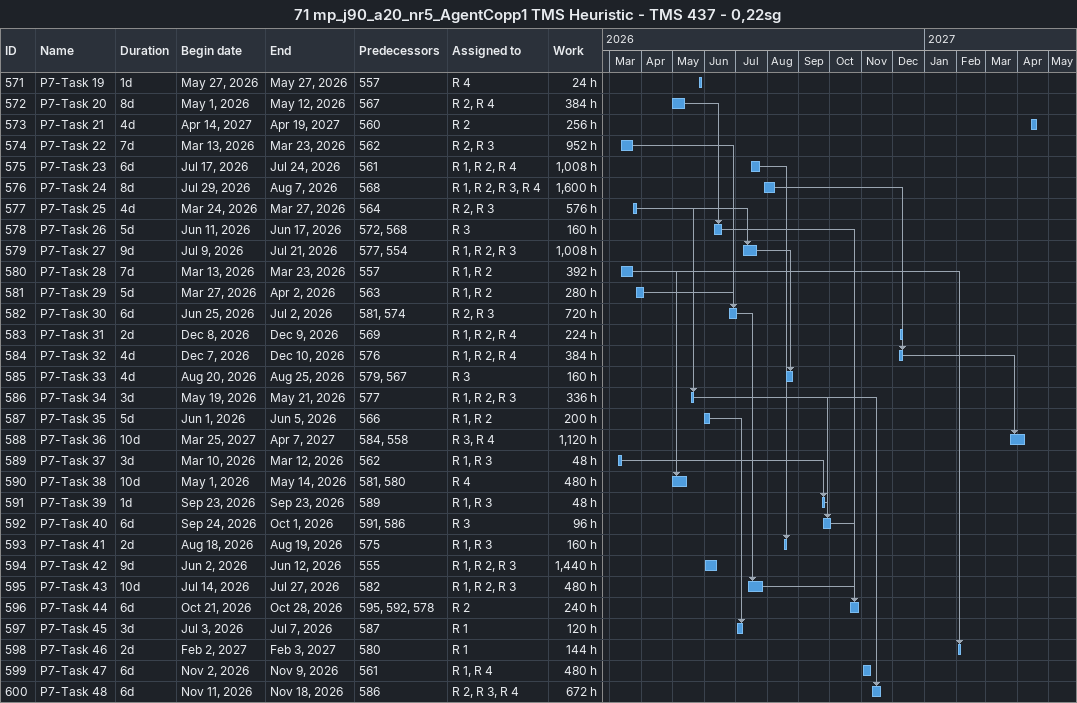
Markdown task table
71 mp_j90_a20_nr5_AgentCopp1 TMS Heuristic - TMS 437 - 0,22sg

| ID | Task | Duration | Start | Finish | Predecessors | Resources | Work (h) |
|---|---|---|---|---|---|---|---|
| 571 | P7-Task 19 | 1d | 2026-05-27 | 2026-05-27 | 557 | R 4 | 24 |
| 572 | P7-Task 20 | 8d | 2026-05-01 | 2026-05-12 | 567 | R 2, R 4 | 384 |
| 573 | P7-Task 21 | 4d | 2027-04-14 | 2027-04-19 | 560 | R 2 | 256 |
| 574 | P7-Task 22 | 7d | 2026-03-13 | 2026-03-23 | 562 | R 2, R 3 | 952 |
| 575 | P7-Task 23 | 6d | 2026-07-17 | 2026-07-24 | 561 | R 1, R 2, R 4 | 1008 |
| 576 | P7-Task 24 | 8d | 2026-07-29 | 2026-08-07 | 568 | R 1, R 2, R 3, R 4 | 1600 |
| 577 | P7-Task 25 | 4d | 2026-03-24 | 2026-03-27 | 564 | R 2, R 3 | 576 |
| 578 | P7-Task 26 | 5d | 2026-06-11 | 2026-06-17 | 572, 568 | R 3 | 160 |
| 579 | P7-Task 27 | 9d | 2026-07-09 | 2026-07-21 | 577, 554 | R 1, R 2, R 3 | 1008 |
| 580 | P7-Task 28 | 7d | 2026-03-13 | 2026-03-23 | 557 | R 1, R 2 | 392 |
| 581 | P7-Task 29 | 5d | 2026-03-27 | 2026-04-02 | 563 | R 1, R 2 | 280 |
| 582 | P7-Task 30 | 6d | 2026-06-25 | 2026-07-02 | 581, 574 | R 2, R 3 | 720 |
| 583 | P7-Task 31 | 2d | 2026-12-08 | 2026-12-09 | 569 | R 1, R 2, R 4 | 224 |
| 584 | P7-Task 32 | 4d | 2026-12-07 | 2026-12-10 | 576 | R 1, R 2, R 4 | 384 |
| 585 | P7-Task 33 | 4d | 2026-08-20 | 2026-08-25 | 579, 567 | R 3 | 160 |
| 586 | P7-Task 34 | 3d | 2026-05-19 | 2026-05-21 | 577 | R 1, R 2, R 3 | 336 |
| 587 | P7-Task 35 | 5d | 2026-06-01 | 2026-06-05 | 566 | R 1, R 2 | 200 |
| 588 | P7-Task 36 | 10d | 2027-03-25 | 2027-04-07 | 584, 558 | R 3, R 4 | 1120 |
| 589 | P7-Task 37 | 3d | 2026-03-10 | 2026-03-12 | 562 | R 1, R 3 | 48 |
| 590 | P7-Task 38 | 10d | 2026-05-01 | 2026-05-14 | 581, 580 | R 4 | 480 |
| 591 | P7-Task 39 | 1d | 2026-09-23 | 2026-09-23 | 589 | R 1, R 3 | 48 |
| 592 | P7-Task 40 | 6d | 2026-09-24 | 2026-10-01 | 591, 586 | R 3 | 96 |
| 593 | P7-Task 41 | 2d | 2026-08-18 | 2026-08-19 | 575 | R 1, R 3 | 160 |
| 594 | P7-Task 42 | 9d | 2026-06-02 | 2026-06-12 | 555 | R 1, R 2, R 3 | 1440 |
| 595 | P7-Task 43 | 10d | 2026-07-14 | 2026-07-27 | 582 | R 1, R 2, R 3 | 480 |
| 596 | P7-Task 44 | 6d | 2026-10-21 | 2026-10-28 | 595, 592, 578 | R 2 | 240 |
| 597 | P7-Task 45 | 3d | 2026-07-03 | 2026-07-07 | 587 | R 1 | 120 |
| 598 | P7-Task 46 | 2d | 2027-02-02 | 2027-02-03 | 580 | R 1 | 144 |
| 599 | P7-Task 47 | 6d | 2026-11-02 | 2026-11-09 | 561 | R 1, R 4 | 480 |
| 600 | P7-Task 48 | 6d | 2026-11-11 | 2026-11-18 | 586 | R 2, R 3, R 4 | 672 |
